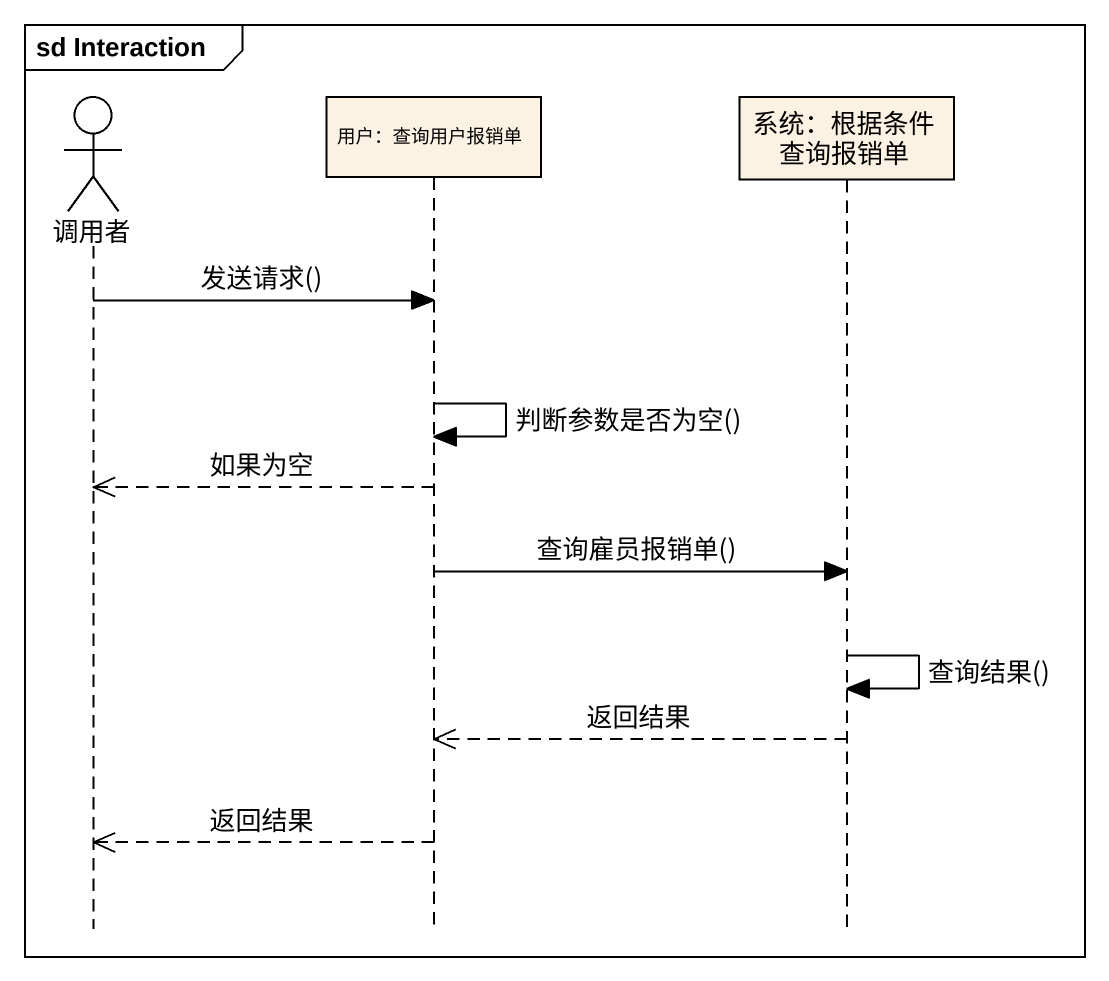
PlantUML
@startuml
mainframe sd Interaction
hide footbox
actor 调用者
participant "用户：查询用户报销单" as 用户_查询用户报销单
participant "系统：根据条件查询报销单" as 系统_根据条件查询报销单

调用者 -> 用户_查询用户报销单 : 发送请求()
用户_查询用户报销单 -> 用户_查询用户报销单 : 判断参数是否为空()
用户_查询用户报销单 -->> 调用者 : 如果为空
用户_查询用户报销单 -> 系统_根据条件查询报销单 : 查询雇员报销单()
系统_根据条件查询报销单 -> 系统_根据条件查询报销单 : 查询结果()
系统_根据条件查询报销单 -->> 用户_查询用户报销单 : 返回结果
用户_查询用户报销单 -->> 调用者 : 返回结果
@enduml
